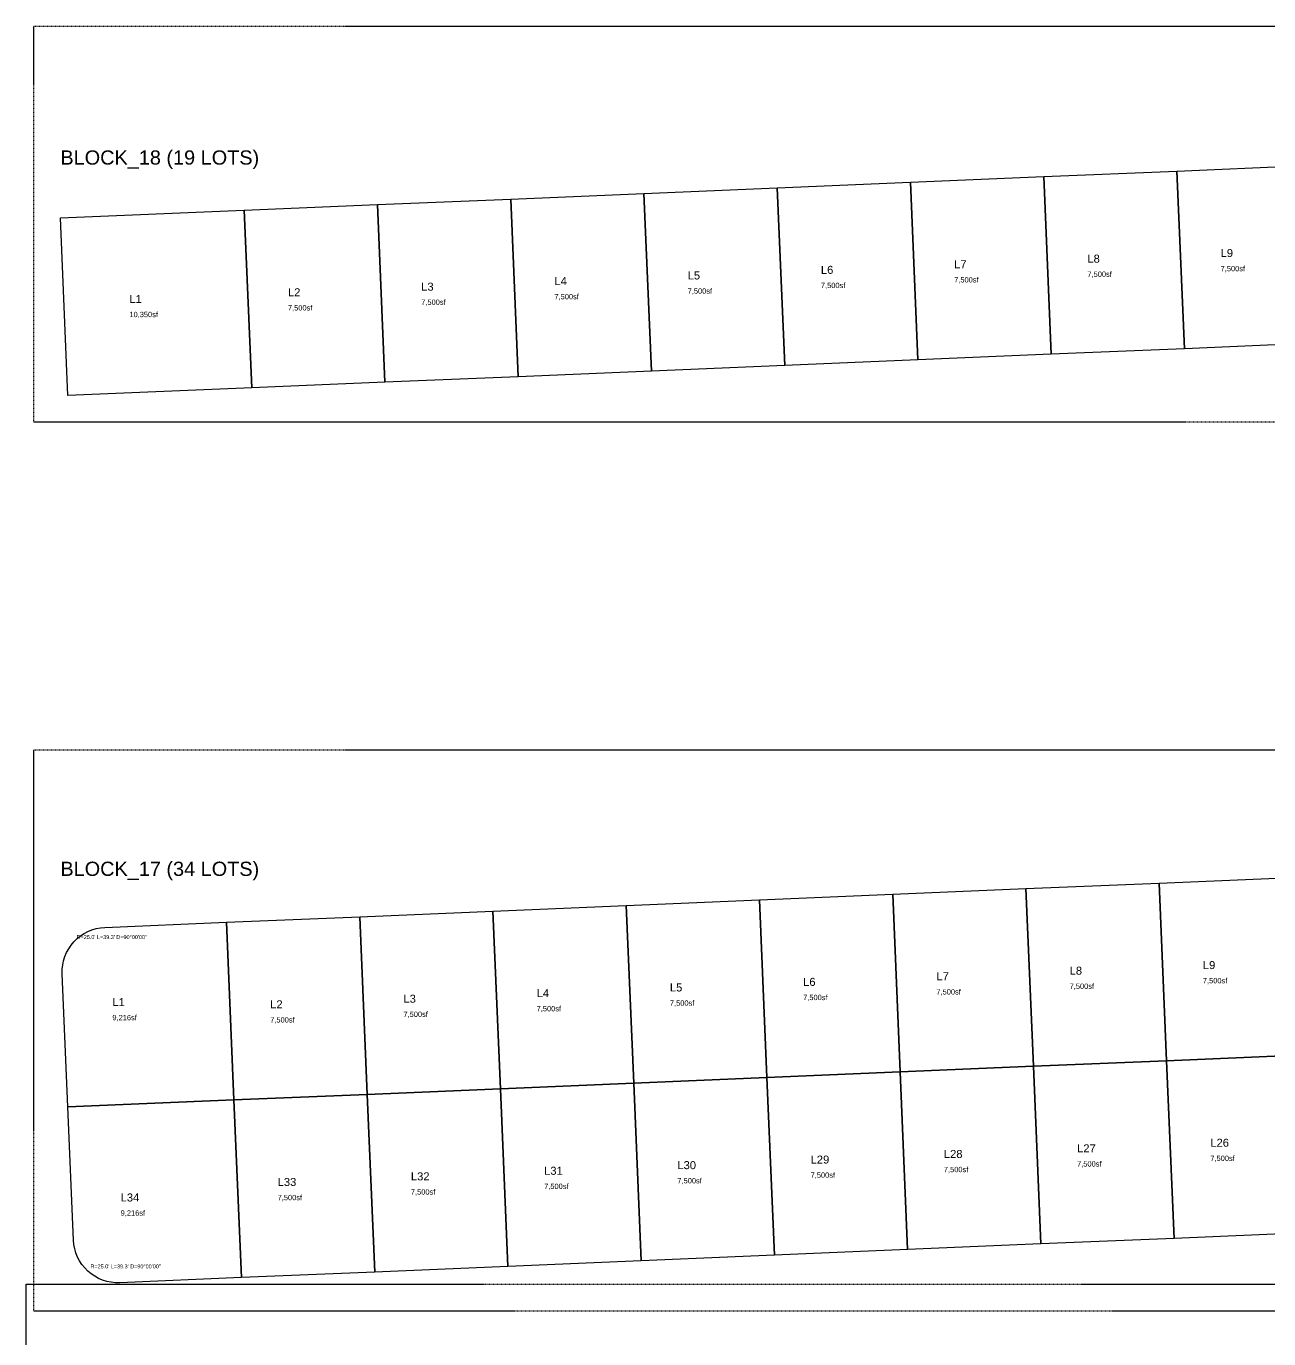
# Model space of a CAD drawing. Extents: x -838 to 3003, y -3950 to 135.
# Drawn here: x -19 to 680, y -630 to 108 of the extents above; entities that cross this region are included whole.
import ezdxf

# ---------------------------------------------------------------- set-up
doc = ezdxf.new("R2010")
doc.units = 0
doc.linetypes.add('DASHED', pattern=[0.75, 0.5, -0.25])
for name, color, linetype in [('BLOCK-BORDER', 8, 'DASHED'), ('BLOCK-TITLE', 2, 'CONTINUOUS'), ('LOT-BOUNDARY', 4, 'CONTINUOUS'), ('LOT-CURVE', 6, 'CONTINUOUS'), ('LOT-DIM', 7, 'CONTINUOUS'), ('LOT-TEXT', 2, 'CONTINUOUS')]:
    doc.layers.add(name, color=color, linetype=linetype)
doc.styles.get("Standard").update_dxf_attribs({"font": 'Arial'})

msp = doc.modelspace()

# ---------------------------------------------------------------- linework, layer by layer
at = {"layer": 'BLOCK-BORDER'}
for p, q in [((-15, -114.9117), (-15, 107.8142)), ((-15, 107.8142), (1509.7244, 107.8142)), ((1509.7244, -114.9117), (-15, -114.9117)), ((-15, -614.8233), (-15, -299.1104)), ((-15, -299.1104), (1346.2947, -299.1104)), ((-19.2021, -1296.1371), (-19.2021, -599.5257)), ((-19.2021, -599.5257), (1334.3195, -599.5257)), ((1346.2947, -614.8233), (-15, -614.8233))]:
    msp.add_line(p, q, dxfattribs=at)
at = {"layer": 'LOT-BOUNDARY'}
for p, q in [((627.9449, 26.4102), (702.8786, 29.5618)), ((478.0774, 20.107), (553.0111, 23.2586)), ((553.0111, 23.2586), (627.9449, 26.4102)), ((553.0111, 23.2586), (557.2132, -76.6531)), ((557.2132, -76.6531), (553.0111, 23.2586)), ((627.9449, 26.4102), (632.147, -73.5015)), ((632.147, -73.5015), (627.9449, 26.4102)), ((328.2098, 13.8039), (403.1436, 16.9555)), ((403.1436, 16.9555), (478.0774, 20.107)), ((403.1436, 16.9555), (407.3457, -82.9562)), ((407.3457, -82.9562), (403.1436, 16.9555)), ((478.0774, 20.107), (482.2795, -79.8046)), ((482.2795, -79.8046), (478.0774, 20.107)), ((103.4086, 4.3492), (178.3423, 7.5007)), ((178.3423, 7.5007), (253.2761, 10.6523)), ((178.3423, 7.5007), (182.5444, -92.4109)), ((182.5444, -92.4109), (178.3423, 7.5007)), ((253.2761, 10.6523), (328.2098, 13.8039)), ((253.2761, 10.6523), (257.4782, -89.2594)), ((257.4782, -89.2594), (253.2761, 10.6523)), ((328.2098, 13.8039), (332.4119, -86.1078)), ((332.4119, -86.1078), (328.2098, 13.8039)), ((0, 0), (103.4086, 4.3492)), ((4.2021, -99.9117), (0, 0)), ((103.4086, 4.3492), (107.6107, -95.5625)), ((107.6107, -95.5625), (103.4086, 4.3492)), ((632.147, -73.5015), (557.2132, -76.6531)), ((707.0807, -70.3499), (632.147, -73.5015)), ((482.2795, -79.8046), (407.3457, -82.9562)), ((557.2132, -76.6531), (482.2795, -79.8046)), ((332.4119, -86.1078), (257.4782, -89.2594)), ((407.3457, -82.9562), (332.4119, -86.1078)), ((107.6107, -95.5625), (4.2021, -99.9117)), ((182.5444, -92.4109), (107.6107, -95.5625)), ((257.4782, -89.2594), (182.5444, -92.4109)), ((543.0199, -377.1616), (617.9537, -374.01)), ((617.9537, -374.01), (692.8875, -370.8585)), ((617.9537, -374.01), (622.1558, -473.9217)), ((622.1558, -473.9217), (617.9537, -374.01)), ((318.2187, -386.6163), (393.1524, -383.4647)), ((393.1524, -383.4647), (468.0862, -380.3132)), ((393.1524, -383.4647), (397.3545, -483.3764)), ((397.3545, -483.3764), (393.1524, -383.4647)), ((468.0862, -380.3132), (543.0199, -377.1616)), ((468.0862, -380.3132), (472.2883, -480.2248)), ((472.2883, -480.2248), (468.0862, -380.3132)), ((543.0199, -377.1616), (547.222, -477.0733)), ((547.222, -477.0733), (543.0199, -377.1616)), ((168.3512, -392.9195), (243.2849, -389.7679)), ((243.2849, -389.7679), (318.2187, -386.6163)), ((243.2849, -389.7679), (247.487, -489.6796)), ((247.487, -489.6796), (243.2849, -389.7679)), ((318.2187, -386.6163), (322.4208, -486.528)), ((322.4208, -486.528), (318.2187, -386.6163)), ((24.9779, -398.9495), (93.4174, -396.071)), ((93.4174, -396.071), (168.3512, -392.9195)), ((93.4174, -396.071), (97.6195, -495.9827)), ((97.6195, -495.9827), (93.4174, -396.071)), ((168.3512, -392.9195), (172.5533, -492.8311)), ((172.5533, -492.8311), (168.3512, -392.9195)), ((4.2021, -499.9117), (1.0505, -424.9779)), ((697.0895, -470.7701), (622.1558, -473.9217)), ((622.1558, -473.9217), (697.0895, -470.7701)), ((547.222, -477.0733), (472.2883, -480.2248)), ((472.2883, -480.2248), (547.222, -477.0733)), ((622.1558, -473.9217), (547.222, -477.0733)), ((547.222, -477.0733), (622.1558, -473.9217)), ((547.222, -477.0733), (551.4241, -576.9849)), ((551.4241, -576.9849), (547.222, -477.0733)), ((622.1558, -473.9217), (626.3579, -573.8334)), ((626.3579, -573.8334), (622.1558, -473.9217)), ((322.4208, -486.528), (247.487, -489.6796)), ((247.487, -489.6796), (322.4208, -486.528)), ((397.3545, -483.3764), (322.4208, -486.528)), ((322.4208, -486.528), (397.3545, -483.3764)), ((322.4208, -486.528), (326.6229, -586.4397)), ((326.6229, -586.4397), (322.4208, -486.528)), ((472.2883, -480.2248), (397.3545, -483.3764)), ((397.3545, -483.3764), (472.2883, -480.2248)), ((397.3545, -483.3764), (401.5566, -583.2881)), ((401.5566, -583.2881), (397.3545, -483.3764)), ((472.2883, -480.2248), (476.4904, -580.1365)), ((476.4904, -580.1365), (472.2883, -480.2248)), ((172.5533, -492.8311), (97.6195, -495.9827)), ((97.6195, -495.9827), (172.5533, -492.8311)), ((247.487, -489.6796), (172.5533, -492.8311)), ((172.5533, -492.8311), (247.487, -489.6796)), ((172.5533, -492.8311), (176.7554, -592.7428)), ((176.7554, -592.7428), (172.5533, -492.8311)), ((247.487, -489.6796), (251.6891, -589.5912)), ((251.6891, -589.5912), (247.487, -489.6796)), ((97.6195, -495.9827), (4.2021, -499.9117)), ((4.2021, -499.9117), (97.6195, -495.9827)), ((7.3537, -574.8454), (4.2021, -499.9117)), ((97.6195, -495.9827), (101.8216, -595.8944)), ((101.8216, -595.8944), (97.6195, -495.9827)), ((626.3579, -573.8334), (551.4241, -576.9849)), ((701.2916, -570.6818), (626.3579, -573.8334)), ((476.4904, -580.1365), (401.5566, -583.2881)), ((551.4241, -576.9849), (476.4904, -580.1365)), ((251.6891, -589.5912), (176.7554, -592.7428)), ((326.6229, -586.4397), (251.6891, -589.5912)), ((401.5566, -583.2881), (326.6229, -586.4397)), ((101.8216, -595.8944), (33.3821, -598.7728)), ((176.7554, -592.7428), (101.8216, -595.8944))]:
    msp.add_line(p, q, dxfattribs=at)
at = {"layer": 'LOT-CURVE'}
for p, q in [((7.6236, -407.0082), (9.3706, -405.2856)), ((9.3706, -405.2856), (11.278, -403.7427)), ((11.278, -403.7427), (13.3275, -402.3941)), ((13.3275, -402.3941), (15.4992, -401.2528)), ((15.4992, -401.2528), (17.7724, -400.33)), ((17.7724, -400.33), (20.1252, -399.6344)), ((20.1252, -399.6344), (22.5347, -399.1727)), ((22.5347, -399.1727), (24.9779, -398.9495)), ((2.5498, -415.3393), (3.5047, -413.0794)), ((3.5047, -413.0794), (4.6764, -410.9239)), ((4.6764, -410.9239), (6.0538, -408.8936)), ((6.0538, -408.8936), (7.6236, -407.0082)), ((1.0678, -422.5246), (1.3255, -420.0848)), ((1.3255, -420.0848), (1.8211, -417.682)), ((1.8211, -417.682), (2.5498, -415.3393)), ((1.0505, -424.9779), (1.0678, -422.5246)), ((7.5769, -577.2886), (7.3537, -574.8454)), ((8.0386, -579.6982), (7.5769, -577.2886)), ((8.7342, -582.0509), (8.0386, -579.6982)), ((9.657, -584.3241), (8.7342, -582.0509)), ((10.7982, -586.4959), (9.657, -584.3241)), ((12.1468, -588.5454), (10.7982, -586.4959)), ((13.6898, -590.4528), (12.1468, -588.5454)), ((15.4124, -592.1998), (13.6898, -590.4528)), ((17.2978, -593.7695), (15.4124, -592.1998)), ((19.3281, -595.1469), (17.2978, -593.7695)), ((21.4836, -596.3187), (19.3281, -595.1469)), ((23.7435, -597.2735), (21.4836, -596.3187)), ((26.0862, -598.0022), (23.7435, -597.2735)), ((28.489, -598.4978), (26.0862, -598.0022)), ((30.9288, -598.7555), (28.489, -598.4978)), ((33.3821, -598.7728), (30.9288, -598.7555))]:
    msp.add_line(p, q, dxfattribs=at)

# ---------------------------------------------------------------- texts
at = {"layer": 'BLOCK-TITLE'}
for s, p in [('BLOCK_18 (19 LOTS)', (0, 30)), ('BLOCK_17 (34 LOTS)', (0, -370))]:
    msp.add_text(s, height=8, dxfattribs=at).set_placement(p)
at = {"layer": 'LOT-DIM'}
for p in [(9.1236, -405.5082), (16.9124, -590.6998)]:
    msp.add_text('R=25.0\' L=39.3\' D=90%%d00\'00"', height=2.2, dxfattribs=at).set_placement(p)
at = {"layer": 'LOT-TEXT'}
for s, height, p in [('L8', 4.5, (577.579, -25.1214)), ('L9', 4.5, (652.5128, -21.9699)), ('L6', 4.5, (427.7115, -31.4246)), ('L7', 4.5, (502.6453, -28.273)), ('7,500sf', 3, (652.5128, -29.9699)), ('L3', 4.5, (202.9103, -40.8793)), ('L4', 4.5, (277.844, -37.7277)), ('L5', 4.5, (352.7778, -34.5762)), ('7,500sf', 3, (427.7115, -39.4246)), ('7,500sf', 3, (502.6453, -36.273)), ('7,500sf', 3, (577.579, -33.1214)), ('L1', 4.5, (38.8053, -47.7813)), ('L2', 4.5, (127.9765, -44.0309)), ('7,500sf', 3, (277.844, -45.7277)), ('7,500sf', 3, (352.7778, -42.5762)), ('7,500sf', 3, (127.9765, -52.0309)), ('7,500sf', 3, (202.9103, -48.8793)), ('10,350sf', 3, (38.8053, -55.7813)), ('L9', 4.5, (642.5216, -422.3901)), ('L6', 4.5, (417.7204, -431.8448)), ('L7', 4.5, (492.6541, -428.6932)), ('L8', 4.5, (567.5879, -425.5417)), ('7,500sf', 3, (642.5216, -430.3901)), ('L4', 4.5, (267.8528, -438.1479)), ('L5', 4.5, (342.7866, -434.9964)), ('7,500sf', 3, (492.6541, -436.6932)), ('7,500sf', 3, (567.5879, -433.5417)), ('L1', 4.5, (29.2535, -443.1786)), ('L2', 4.5, (117.9853, -444.4511)), ('L3', 4.5, (192.9191, -441.2995)), ('7,500sf', 3, (342.7866, -442.9964)), ('7,500sf', 3, (417.7204, -439.8448)), ('9,216sf', 3, (29.2535, -451.1786)), ('7,500sf', 3, (117.9853, -452.4511)), ('7,500sf', 3, (192.9191, -449.2995)), ('7,500sf', 3, (267.8528, -446.1479)), ('L28', 4.5, (496.8562, -528.6049)), ('L27', 4.5, (571.79, -525.4533)), ('L26', 4.5, (646.7237, -522.3018)), ('L30', 4.5, (346.9887, -534.908)), ('L29', 4.5, (421.9225, -531.7565)), ('7,500sf', 3, (571.79, -533.4533)), ('7,500sf', 3, (646.7237, -530.3018)), ('L32', 4.5, (197.1212, -541.2112)), ('L31', 4.5, (272.0549, -538.0596)), ('7,500sf', 3, (421.9225, -539.7565)), ('7,500sf', 3, (496.8562, -536.6049)), ('L33', 4.5, (122.1874, -544.3628)), ('7,500sf', 3, (197.1212, -549.2112)), ('7,500sf', 3, (272.0549, -546.0596)), ('7,500sf', 3, (346.9887, -542.908)), ('L34', 4.5, (33.8758, -553.0814)), ('7,500sf', 3, (122.1874, -552.3628)), ('9,216sf', 3, (33.8758, -561.0814))]:
    msp.add_text(s, height=height, dxfattribs=at).set_placement(p)

doc.saveas('drawing.dxf')
